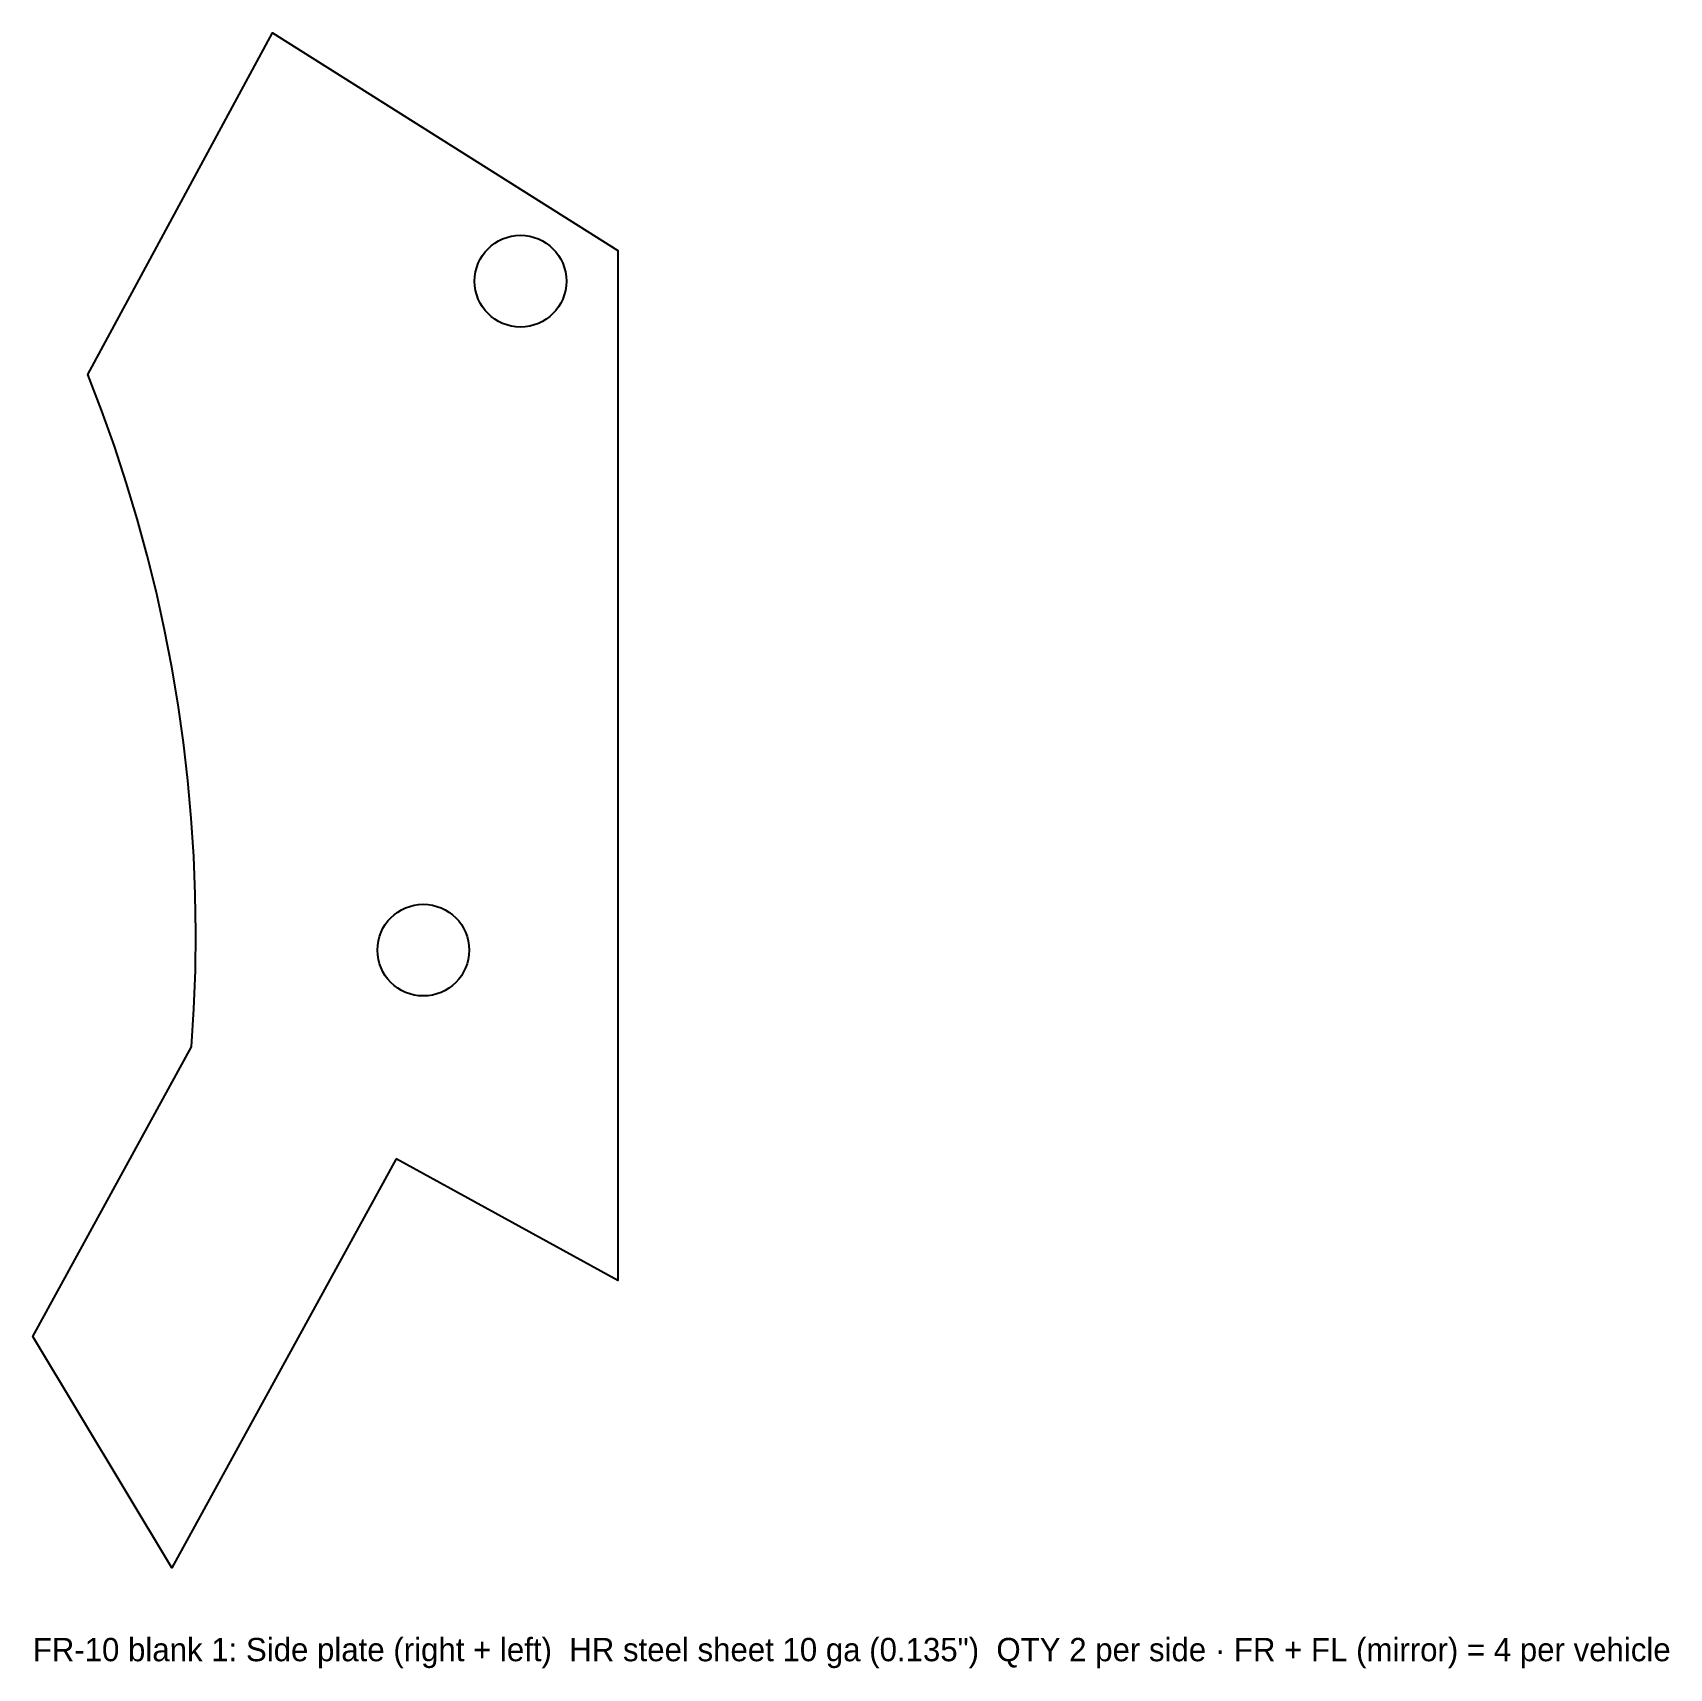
# Model space of a CAD drawing. Header units: inches. Extents: x 0 to 10.5, y -0.6 to 9.9.
import ezdxf

# ---------------------------------------------------------------- set-up
doc = ezdxf.new("R2010")
doc.units = ezdxf.units.IN
doc.header["$MEASUREMENT"] = 0
doc.layers.add('CUT', color=7, linetype='Continuous')
doc.layers.add('TEXT', color=3, linetype='Continuous')

msp = doc.modelspace()

# ---------------------------------------------------------------- linework, layer by layer
at = {"layer": 'CUT'}
msp.add_lwpolyline([(2.337, 2.631), (0.894, 0), (0, 1.489), (1.022, 3.352), (1.037, 3.597), (1.046, 3.842), (1.049, 4.087), (1.045, 4.332), (1.036, 4.577), (1.02, 4.822), (0.998, 5.066), (0.969, 5.309), (0.935, 5.552), (0.894, 5.794), (0.848, 6.035), (0.795, 6.274), (0.737, 6.512), (0.672, 6.749), (0.601, 6.983), (0.525, 7.216), (0.442, 7.447), (0.354, 7.676), (1.542, 9.875), (3.762, 8.474), (3.762, 1.849), (2.337, 2.631)], close=True, dxfattribs=at)
for centre in [(3.137, 8.277), (2.512, 3.974)]:
    msp.add_circle(centre, 0.295, dxfattribs=at)

# ---------------------------------------------------------------- texts
at = {"layer": 'TEXT'}
msp.add_text('FR-10 blank 1: Side plate (right + left)  HR steel sheet 10 ga (0.135")  QTY 2 per side · FR + FL (mirror) = 4 per vehicle', height=0.15, dxfattribs=at).set_placement((0, -0.6))

doc.saveas('drawing.dxf')
